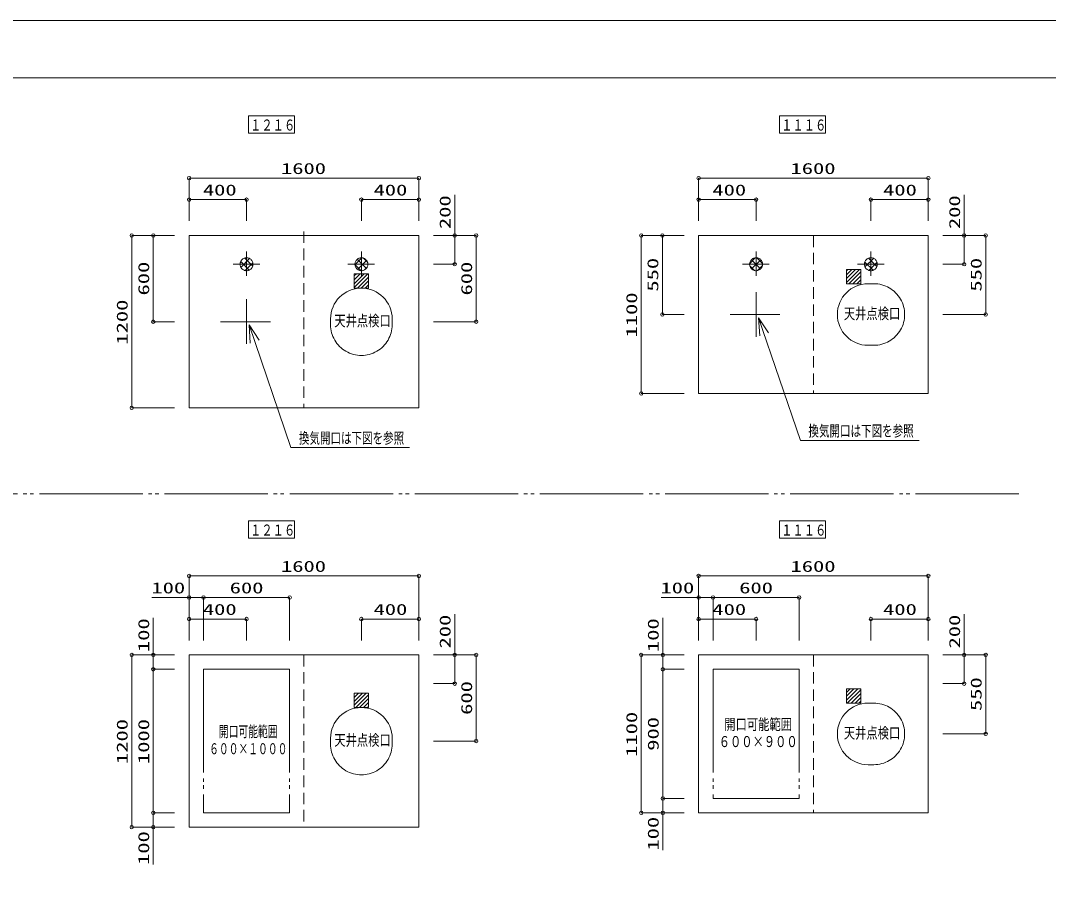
# Model space of a CAD drawing. Units: millimetres on the paper. Extents: x -305 to 305, y -152 to 152.
# Drawn here: x -82.6 to 96.4, y -1.4 to 148.5 of the extents above; entities that cross this region are included whole.
import ezdxf
from ezdxf.enums import TextEntityAlignment as Align

# ---------------------------------------------------------------- set-up
doc = ezdxf.new("R2010")
doc.units = ezdxf.units.MM
for name, pattern in [('DASHED2', [3, 2, -1]), ('LONG_CHAIN', [21, 18, -1, 1, -1]), ('LONG_DOUBLE_CHAIN', [21.8, 18, -1, 0.6, -0.6, 0.6, -1])]:
    doc.linetypes.add(name, pattern=pattern)
for name, color, linetype, lineweight in [('0-0_0', 7, 'Continuous', 9), ('0-1_VIEW0004', 7, 'Continuous', 9), ('0-3_図面枠', 3, 'Continuous', 9), ('0-4_DEFPOINTS', 7, 'Continuous', 9)]:
    doc.layers.add(name, color=color, linetype=linetype, lineweight=lineweight)
doc.styles.add('ＭＳ ゴシック', font='')
doc.styles.get('ＭＳ ゴシック').set_extended_font_data('MS Gothic')

# ---------------------------------------------------------------- blocks, each defined once
blk = doc.blocks.new('_ORIGIN')
at = {"layer": '0-0_0'}
blk.add_line((0, 0), (-1, 0), dxfattribs=at)
blk.add_circle((0, 0), 0.5, dxfattribs=at)

msp = doc.modelspace()

# ---------------------------------------------------------------- linework, layer by layer
at = {"layer": '0-0_0'}
for p, q in [((-42.774, 105.049), (-44.271, 106.546)), ((-44.24, 105.527), (-42.712, 107.054)), ((-42.175, 105.743), (-43.577, 107.145)), ((-43.503, 104.97), (-42.156, 106.317)), ((-23.27, 104.942), (-24.378, 106.05)), ((-24.375, 105.994), (-23.179, 107.19)), ((-22.385, 105.351), (-23.969, 106.935)), ((-23.917, 105.159), (-22.345, 106.731)), ((-22.197, 106.456), (-22.865, 107.123)), ((44.382, 106.214), (45.351, 107.183)), ((45.237, 104.973), (44.403, 105.807)), ((46.261, 105.242), (44.671, 106.831)), ((44.718, 105.256), (46.308, 106.847)), ((46.617, 106.179), (45.609, 107.187)), ((45.719, 104.964), (46.6, 105.846)), ((65.888, 105.012), (64.442, 106.458)), ((64.469, 105.61), (65.954, 107.095)), ((66.542, 105.651), (65.081, 107.112)), ((65.149, 104.997), (66.567, 106.415)), ((-22.689, 105.094), (-22.279, 105.504)), ((45.925, 96.741), (53.225, 75.388)), ((45.925, 96.741), (47.688, 94.116)), ((45.925, 96.741), (46.139, 93.586)), ((-42.825, 95.491), (-35.525, 74.138)), ((-42.825, 95.491), (-41.062, 92.866)), ((-42.825, 95.491), (-42.611, 92.336)), ((53.225, 75.388), (73.895, 75.388)), ((-35.525, 74.138), (-14.855, 74.138))]:
    msp.add_line(p, q, dxfattribs=at)
at = {"layer": '0-0_0', "color": 2}
for p, q in [((-24.503, 102.013), (-22.111, 104.405)), ((-24.503, 102.687), (-22.785, 104.405)), ((-24.503, 103.36), (-23.458, 104.405)), ((-24.503, 104.034), (-24.132, 104.405)), ((61.247, 102.9), (63.502, 105.155)), ((61.247, 103.573), (62.829, 105.155)), ((61.247, 104.247), (62.155, 105.155)), ((61.247, 104.92), (61.482, 105.155)), ((61.676, 102.655), (63.747, 104.726)), ((62.349, 102.655), (63.747, 104.053)), ((-23.938, 101.905), (-22.003, 103.84)), ((-23.264, 101.905), (-22.003, 103.166)), ((-22.591, 101.905), (-22.003, 102.493)), ((63.023, 102.655), (63.747, 103.379)), ((63.696, 102.655), (63.747, 102.706)), ((-24.503, 29.273), (-22.401, 31.375)), ((-24.503, 29.946), (-23.074, 31.375)), ((-24.503, 30.62), (-23.748, 31.375)), ((-24.503, 31.294), (-24.421, 31.375)), ((-24.227, 28.875), (-22.003, 31.099)), ((61.247, 30.16), (63.213, 32.125)), ((61.247, 30.833), (62.539, 32.125)), ((61.247, 31.507), (61.866, 32.125)), ((61.386, 29.625), (63.747, 31.986)), ((62.06, 29.625), (63.747, 31.313)), ((62.733, 29.625), (63.747, 30.639)), ((-23.554, 28.875), (-22.003, 30.426)), ((-22.88, 28.875), (-22.003, 29.752)), ((-22.207, 28.875), (-22.003, 29.079)), ((63.407, 29.625), (63.747, 29.966))]:
    msp.add_line(p, q, dxfattribs=at)
at = {"layer": '0-1_VIEW0004'}
for p, q in [((-42.914, 128.895), (-42.914, 131.895)), ((-42.914, 131.895), (-34.914, 131.895)), ((-34.914, 128.895), (-34.914, 131.895)), ((49.586, 128.895), (49.586, 131.895)), ((49.586, 131.895), (57.586, 131.895)), ((57.586, 128.895), (57.586, 131.895)), ((-42.914, 128.895), (-34.914, 128.895)), ((49.586, 128.895), (57.586, 128.895)), ((-53.253, 113.607), (-53.253, 121.067)), ((-52.653, 121.067), (-13.853, 121.067)), ((-13.253, 113.607), (-13.253, 121.067)), ((35.497, 113.607), (35.497, 121.067)), ((36.097, 121.067), (74.897, 121.067)), ((75.497, 113.607), (75.497, 121.067)), ((-53.253, 113.607), (-53.253, 117.317)), ((-43.853, 117.317), (-52.653, 117.317)), ((-43.253, 113.607), (-43.253, 117.317)), ((-23.253, 113.607), (-23.253, 117.317)), ((-22.653, 117.317), (-13.853, 117.317)), ((-13.253, 113.607), (-13.253, 117.317)), ((-7.002, 111.067), (-7.002, 118.14)), ((35.497, 113.607), (35.497, 117.317)), ((44.897, 117.317), (36.097, 117.317)), ((45.497, 113.607), (45.497, 117.317)), ((65.497, 113.607), (65.497, 117.317)), ((66.097, 117.317), (74.897, 117.317)), ((75.497, 113.607), (75.497, 117.317)), ((81.748, 111.067), (81.748, 118.14)), ((-55.793, 111.067), (-63.251, 111.067)), ((-55.793, 111.067), (-59.501, 111.067)), ((-13.253, 111.067), (-53.253, 111.067)), ((-13.253, 81.067), (-13.253, 111.067)), ((-10.713, 111.067), (-3.252, 111.067)), ((-10.713, 111.067), (-7.002, 111.067)), ((32.957, 111.067), (25.499, 111.067)), ((32.957, 111.067), (29.182, 111.067)), ((78.037, 111.067), (85.497, 111.067)), ((78.037, 111.067), (81.748, 111.067)), ((-63.251, 110.467), (-63.251, 81.667)), ((-59.501, 110.467), (-59.501, 96.667)), ((-7.002, 110.467), (-7.002, 106.667)), ((-3.252, 110.467), (-3.252, 96.667)), ((25.499, 110.467), (25.499, 84.167)), ((29.182, 97.917), (29.182, 110.467)), ((81.748, 110.467), (81.748, 106.667)), ((85.497, 97.917), (85.497, 110.467)), ((-10.713, 106.067), (-7.002, 106.067)), ((78.037, 106.067), (81.748, 106.067)), ((32.957, 97.317), (29.182, 97.317)), ((78.037, 97.317), (85.497, 97.317)), ((-55.793, 96.067), (-59.501, 96.067)), ((-10.713, 96.067), (-3.252, 96.067)), ((32.957, 83.567), (25.499, 83.567)), ((-55.793, 81.067), (-63.251, 81.067)), ((-42.914, 58.366), (-42.914, 61.366)), ((-42.914, 61.366), (-34.914, 61.366)), ((-34.914, 58.366), (-34.914, 61.366)), ((49.586, 58.366), (49.586, 61.366)), ((49.586, 61.366), (57.586, 61.366)), ((57.586, 58.366), (57.586, 61.366)), ((-42.914, 58.366), (-34.914, 58.366)), ((49.586, 58.366), (57.586, 58.366)), ((-53.253, 40.578), (-53.253, 51.788)), ((-52.653, 51.788), (-13.853, 51.788)), ((-13.253, 40.578), (-13.253, 51.788)), ((35.497, 40.578), (35.497, 51.788)), ((36.097, 51.788), (74.897, 51.788)), ((75.497, 40.578), (75.497, 51.788)), ((-53.253, 48.038), (-59.725, 48.038)), ((-53.253, 40.578), (-53.253, 48.038)), ((-52.653, 48.038), (-51.353, 48.038)), ((-50.753, 40.578), (-50.753, 48.038)), ((-50.153, 48.038), (-36.353, 48.038)), ((-35.753, 40.578), (-35.753, 48.038)), ((35.497, 48.038), (28.951, 48.038)), ((35.497, 40.578), (35.497, 48.038)), ((36.097, 48.038), (37.397, 48.038)), ((37.997, 40.578), (37.997, 48.038)), ((38.597, 48.038), (52.397, 48.038)), ((52.997, 40.578), (52.997, 48.038)), ((-7.002, 38.038), (-7.002, 45.11)), ((81.748, 38.038), (81.748, 45.11)), ((-59.501, 38.038), (-59.501, 44.51)), ((-53.253, 40.578), (-53.253, 44.288)), ((-43.853, 44.288), (-52.653, 44.288)), ((-43.253, 40.578), (-43.253, 44.288)), ((-23.253, 40.578), (-23.253, 44.288)), ((-22.653, 44.288), (-13.853, 44.288)), ((-13.253, 40.578), (-13.253, 44.288)), ((29.249, 38.038), (29.249, 44.51)), ((35.497, 40.578), (35.497, 44.288)), ((44.897, 44.288), (36.097, 44.288)), ((45.497, 40.578), (45.497, 44.288)), ((65.497, 40.578), (65.497, 44.288)), ((66.097, 44.288), (74.897, 44.288)), ((75.497, 40.578), (75.497, 44.288)), ((-55.793, 38.038), (-63.251, 38.038)), ((-13.253, 38.038), (-53.253, 38.038)), ((-53.253, 8.038), (-53.253, 38.038)), ((-13.253, 8.038), (-13.253, 38.038)), ((-10.713, 38.038), (-3.252, 38.038)), ((-10.713, 38.038), (-7.002, 38.038)), ((32.957, 38.038), (25.499, 38.038)), ((75.497, 38.038), (35.497, 38.038)), ((35.497, 10.538), (35.497, 38.038)), ((75.497, 10.538), (75.497, 38.038)), ((78.037, 38.038), (85.497, 38.038)), ((78.037, 38.038), (81.748, 38.038)), ((-63.251, 37.438), (-63.251, 8.638)), ((-59.501, 37.438), (-59.501, 36.138)), ((-7.002, 37.438), (-7.002, 33.638)), ((-3.252, 37.438), (-3.252, 23.638)), ((25.499, 37.438), (25.499, 11.138)), ((29.249, 37.438), (29.249, 36.138)), ((81.748, 37.438), (81.748, 33.638)), ((85.497, 24.888), (85.497, 37.438)), ((-55.793, 35.538), (-59.501, 35.538)), ((-59.501, 34.938), (-59.501, 11.138)), ((32.957, 35.538), (29.249, 35.538)), ((29.249, 34.938), (29.249, 13.638)), ((-10.713, 33.038), (-7.002, 33.038)), ((78.037, 33.038), (81.748, 33.038)), ((78.037, 24.288), (85.497, 24.288)), ((-10.713, 23.038), (-3.252, 23.038)), ((32.957, 13.038), (29.249, 13.038)), ((29.248, 11.138), (29.248, 12.438)), ((-59.502, 8.638), (-59.502, 9.938)), ((-55.793, 10.538), (-59.501, 10.538)), ((32.957, 10.538), (25.499, 10.538)), ((29.248, 10.538), (29.248, 4.066)), ((75.497, 10.538), (35.497, 10.538)), ((-55.793, 8.038), (-63.251, 8.038)), ((-59.502, 8.038), (-59.502, 1.566)), ((-13.253, 8.038), (-53.253, 8.038))]:
    msp.add_line(p, q, dxfattribs=at)
at = {"layer": '0-1_VIEW0004', "linetype": 'DASHED2'}
for p, q in [((-33.253, 111.788), (-33.253, 81.067)), ((55.497, 111.067), (55.497, 83.567)), ((-33.253, 38.038), (-33.253, 8.038)), ((55.497, 38.038), (55.497, 10.538))]:
    msp.add_line(p, q, dxfattribs=at)
at = {"layer": '0-1_VIEW0004', "color": 6, "linetype": 'LONG_CHAIN'}
for p, q in [((-43.253, 104.079), (-43.253, 108.263)), ((-23.253, 104.079), (-23.253, 108.263)), ((45.497, 104.079), (45.497, 108.263)), ((65.497, 104.079), (65.497, 108.263)), ((-45.607, 106.067), (-40.954, 106.067)), ((-25.607, 106.067), (-20.954, 106.067)), ((43.143, 106.067), (47.796, 106.067)), ((63.143, 106.067), (67.796, 106.067))]:
    msp.add_line(p, q, dxfattribs=at)
at = {"layer": '0-1_VIEW0004', "color": 2}
for p, q in [((-24.503, 104.405), (-22.003, 104.405)), ((-24.503, 101.905), (-24.503, 104.405)), ((-22.003, 101.905), (-22.003, 104.405)), ((61.247, 105.155), (63.747, 105.155)), ((61.247, 102.655), (61.247, 105.155)), ((63.747, 102.655), (63.747, 105.155)), ((61.247, 102.655), (63.747, 102.655)), ((-24.503, 101.905), (-22.003, 101.905)), ((-24.503, 28.875), (-24.503, 31.375)), ((-24.503, 31.375), (-22.003, 31.375)), ((-22.003, 28.875), (-22.003, 31.375)), ((61.247, 32.125), (63.747, 32.125)), ((61.247, 29.625), (61.247, 32.125)), ((63.747, 29.625), (63.747, 32.125)), ((-24.503, 28.875), (-22.003, 28.875)), ((61.247, 29.625), (63.747, 29.625))]:
    msp.add_line(p, q, dxfattribs=at)
at = {"layer": '0-1_VIEW0004', "linetype": 'LONG_DOUBLE_CHAIN'}
for p, q in [((65.015, 102.68), (66.015, 102.68)), ((-28.615, 96.549), (-28.615, 95.549)), ((-17.89, 96.549), (-17.89, 95.549)), ((65.015, 91.955), (66.015, 91.955)), ((-50.753, 35.538), (-50.753, 10.538)), ((-50.753, 35.538), (-35.753, 35.538)), ((-35.753, 35.538), (-35.753, 10.538)), ((37.997, 35.538), (37.997, 13.038)), ((37.997, 35.538), (52.997, 35.538)), ((52.997, 35.538), (52.997, 13.038)), ((65.015, 29.65), (66.015, 29.65)), ((-28.615, 23.52), (-28.615, 22.52)), ((-17.89, 23.52), (-17.89, 22.52)), ((65.015, 18.925), (66.015, 18.925)), ((37.997, 13.038), (52.997, 13.038)), ((-50.753, 10.538), (-35.753, 10.538))]:
    msp.add_line(p, q, dxfattribs=at)
at = {"layer": '0-1_VIEW0004', "linetype": 'LONG_CHAIN'}
for p, q in [((45.497, 93.452), (45.497, 101.232)), ((-43.253, 92.202), (-43.253, 99.982)), ((40.977, 97.317), (49.658, 97.317)), ((-47.773, 96.067), (-39.092, 96.067))]:
    msp.add_line(p, q, dxfattribs=at)
at = {"layer": '0-1_VIEW0004', "color": 5, "linetype": 'LONG_DOUBLE_CHAIN'}
msp.add_line((91.256, 66.067), (-277.701, 66.067), dxfattribs=at)
at = {"layer": '0-1_VIEW0004'}
for points in [[(-13.253, 81.067), (-53.253, 81.067), (-53.253, 111.067)], [(75.497, 83.567), (75.497, 111.067), (35.497, 111.067)], [(75.497, 83.567), (35.497, 83.567), (35.497, 111.067)]]:
    msp.add_lwpolyline(points, dxfattribs=at)
at = {"layer": '0-1_VIEW0004', "color": 6, "linetype": 'LONG_CHAIN'}
for centre in [(-43.253, 106.067), (-23.253, 106.067), (45.497, 106.067), (65.497, 106.067)]:
    msp.add_circle(centre, 1.125, dxfattribs=at)
at = {"layer": '0-1_VIEW0004', "linetype": 'LONG_DOUBLE_CHAIN'}
for centre in [(46.272, 95.975), (-42.478, 94.725)]:
    msp.add_circle(centre, 0.0375, dxfattribs=at)
for centre, start, end in [((65.015, 97.317), 90.00002, 179.99998), ((66.015, 97.317), 269.99996, 90), ((-23.253, 96.549), 89.99998, 179.99996), ((-23.253, 96.549), 0.00002, 89.99998), ((65.015, 97.317), 179.99998, 269.99996), ((-23.253, 95.549), 179.99996, 0), ((-23.253, 23.52), 89.99998, 179.99996), ((-23.253, 23.52), 0.00002, 89.99998), ((65.015, 24.288), 90.00002, 179.99998), ((66.015, 24.288), 269.99996, 90), ((65.015, 24.288), 179.99998, 269.99996), ((-23.253, 22.52), 179.99996, 0)]:
    msp.add_arc(centre, 5.362, start, end, dxfattribs=at)
at = {"layer": '0-3_図面枠'}
msp.add_lwpolyline([(-291.017, -138.498), (108.983, -138.498), (108.983, 138.502), (-291.017, 138.502)], close=True, dxfattribs=at)
at = {"layer": '0-4_DEFPOINTS'}
msp.add_line((118.983, 148.502), (-301.017, 148.502), dxfattribs=at)

# ---------------------------------------------------------------- block references
at = {"layer": '0-1_VIEW0004', "xscale": 0.6, "yscale": 0.6}
for p, rotation in [((-53.253, 121.067), 180), ((35.497, 121.067), 180), ((-53.253, 117.317), 180), ((-23.253, 117.317), 180), ((35.497, 117.317), 180), ((65.497, 117.317), 180), ((-63.251, 111.067), 90), ((-59.501, 111.067), 90), ((-7.002, 111.067), 90), ((-3.252, 111.067), 90), ((25.499, 111.067), 90), ((29.182, 111.067), 90), ((81.748, 111.067), 90), ((85.497, 111.067), 90), ((-7.002, 106.067), 270), ((81.748, 106.067), 270), ((29.182, 97.317), 270), ((85.497, 97.317), 270), ((-59.501, 96.067), 270), ((-3.252, 96.067), 270), ((25.499, 83.567), 270), ((-63.251, 81.067), 270), ((-53.253, 51.788), 180), ((35.497, 51.788), 180), ((-53.253, 48.038), 180), ((-50.753, 48.038), 180), ((35.497, 48.038), 180), ((37.997, 48.038), 180), ((-53.253, 44.288), 180), ((-23.253, 44.288), 180), ((35.497, 44.288), 180), ((65.497, 44.288), 180), ((-63.251, 38.038), 90), ((-59.501, 38.038), 90), ((-7.002, 38.038), 90), ((-3.252, 38.038), 90), ((25.499, 38.038), 90), ((29.249, 38.038), 90), ((81.748, 38.038), 90), ((85.497, 38.038), 90), ((-59.501, 35.538), 270), ((-59.501, 35.538), 90), ((29.249, 35.538), 270), ((29.249, 35.538), 90), ((-7.002, 33.038), 270), ((81.748, 33.038), 270), ((-3.252, 23.038), 270), ((85.497, 24.288), 270), ((29.248, 13.038), 90), ((29.249, 13.038), 270), ((-59.502, 10.538), 90), ((-59.501, 10.538), 270), ((25.499, 10.538), 270), ((29.248, 10.538), 270), ((-63.251, 8.038), 270), ((-59.502, 8.038), 270)]:
    msp.add_blockref('_ORIGIN', p, dxfattribs=dict(at, rotation=rotation))
for p in [(-13.253, 121.067), (75.497, 121.067), (-43.253, 117.317), (-13.253, 117.317), (45.497, 117.317), (75.497, 117.317), (-13.253, 51.788), (75.497, 51.788), (-50.753, 48.038), (-35.753, 48.038), (37.997, 48.038), (52.997, 48.038), (-43.253, 44.288), (-13.253, 44.288), (45.497, 44.288), (75.497, 44.288)]:
    msp.add_blockref('_ORIGIN', p, dxfattribs=at)

# ---------------------------------------------------------------- texts
at = {"layer": '0-0_0', "style": 'ＭＳ ゴシック', "width": 0.7}
for p in [(-34.14, 74.268), (54.61, 75.518)]:
    msp.add_text('換気開口は下図を参照', height=1.921, dxfattribs=at).set_placement(p, align=Align.BOTTOM_LEFT)
at = {"layer": '0-1_VIEW0004', "style": 'ＭＳ ゴシック'}
for s, height, width, p in [('１２１６', 1.921, 0.75, (-42.629, 128.776)), ('１１１６', 1.921, 0.75, (49.871, 128.776)), ('1600', 1.921, 1.5, (-37.251, 121.206)), ('1600', 1.921, 1.5, (51.499, 121.206)), ('400', 1.921, 1.5, (-50.863, 117.456)), ('400', 1.921, 1.5, (-21.131, 117.456)), ('400', 1.921, 1.5, (37.887, 117.456)), ('400', 1.921, 1.5, (67.619, 117.456)), ('天井点検口', 1.921, 0.75, (60.783, 95.947)), ('天井点検口', 1.921, 0.75, (-27.967, 94.697)), ('１２１６', 1.921, 0.75, (-42.629, 58.246)), ('１１１６', 1.921, 0.75, (49.871, 58.246)), ('1600', 1.921, 1.5, (-37.251, 51.926)), ('1600', 1.921, 1.5, (51.499, 51.926)), ('100', 1.921, 1.5, (-59.825, 48.176)), ('600', 1.921, 1.5, (-46.188, 48.176)), ('100', 1.921, 1.5, (28.851, 48.176)), ('600', 1.921, 1.5, (42.562, 48.176)), ('400', 1.921, 1.5, (-50.863, 44.426)), ('400', 1.921, 1.5, (-21.131, 44.426)), ('400', 1.921, 1.5, (37.887, 44.426)), ('400', 1.921, 1.5, (67.619, 44.426)), ('開口可能範囲', 1.921, 0.75, (39.96, 24.416)), ('開口可能範囲', 1.924, 0.65, (-48.085, 23.166)), ('天井点検口', 1.921, 0.75, (60.783, 22.917)), ('天井点検口', 1.921, 0.75, (-27.967, 21.667)), ('６００×９００', 1.921, 0.75, (38.991, 21.419)), ('６００×１０００', 1.924, 0.65, (-49.776, 20.169))]:
    msp.add_text(s, height=height, dxfattribs=dict(at, width=width)).set_placement(p, align=Align.BOTTOM_LEFT)
at = {"layer": '0-1_VIEW0004', "style": 'ＭＳ ゴシック', "width": 1.5}
for s, p in [('200', (-7.141, 112.193)), ('200', (81.609, 112.193)), ('600', (-59.64, 100.632)), ('600', (-3.391, 100.632)), ('550', (29.043, 101.302)), ('550', (85.358, 101.302)), ('1100', (25.36, 93.319)), ('1200', (-63.39, 92.069)), ('200', (-7.141, 39.164)), ('200', (81.609, 39.164)), ('100', (-59.64, 38.538)), ('100', (29.11, 38.538)), ('600', (-3.391, 27.603)), ('550', (85.358, 28.273)), ('1100', (25.36, 20.29)), ('900', (29.11, 21.353)), ('1200', (-63.39, 19.04)), ('1000', (-59.64, 19.04)), ('100', (29.109, 3.966)), ('100', (-59.641, 1.466))]:
    msp.add_text(s, height=1.921, rotation=90, dxfattribs=at).set_placement(p, align=Align.BOTTOM_LEFT)

doc.saveas('drawing.dxf')
